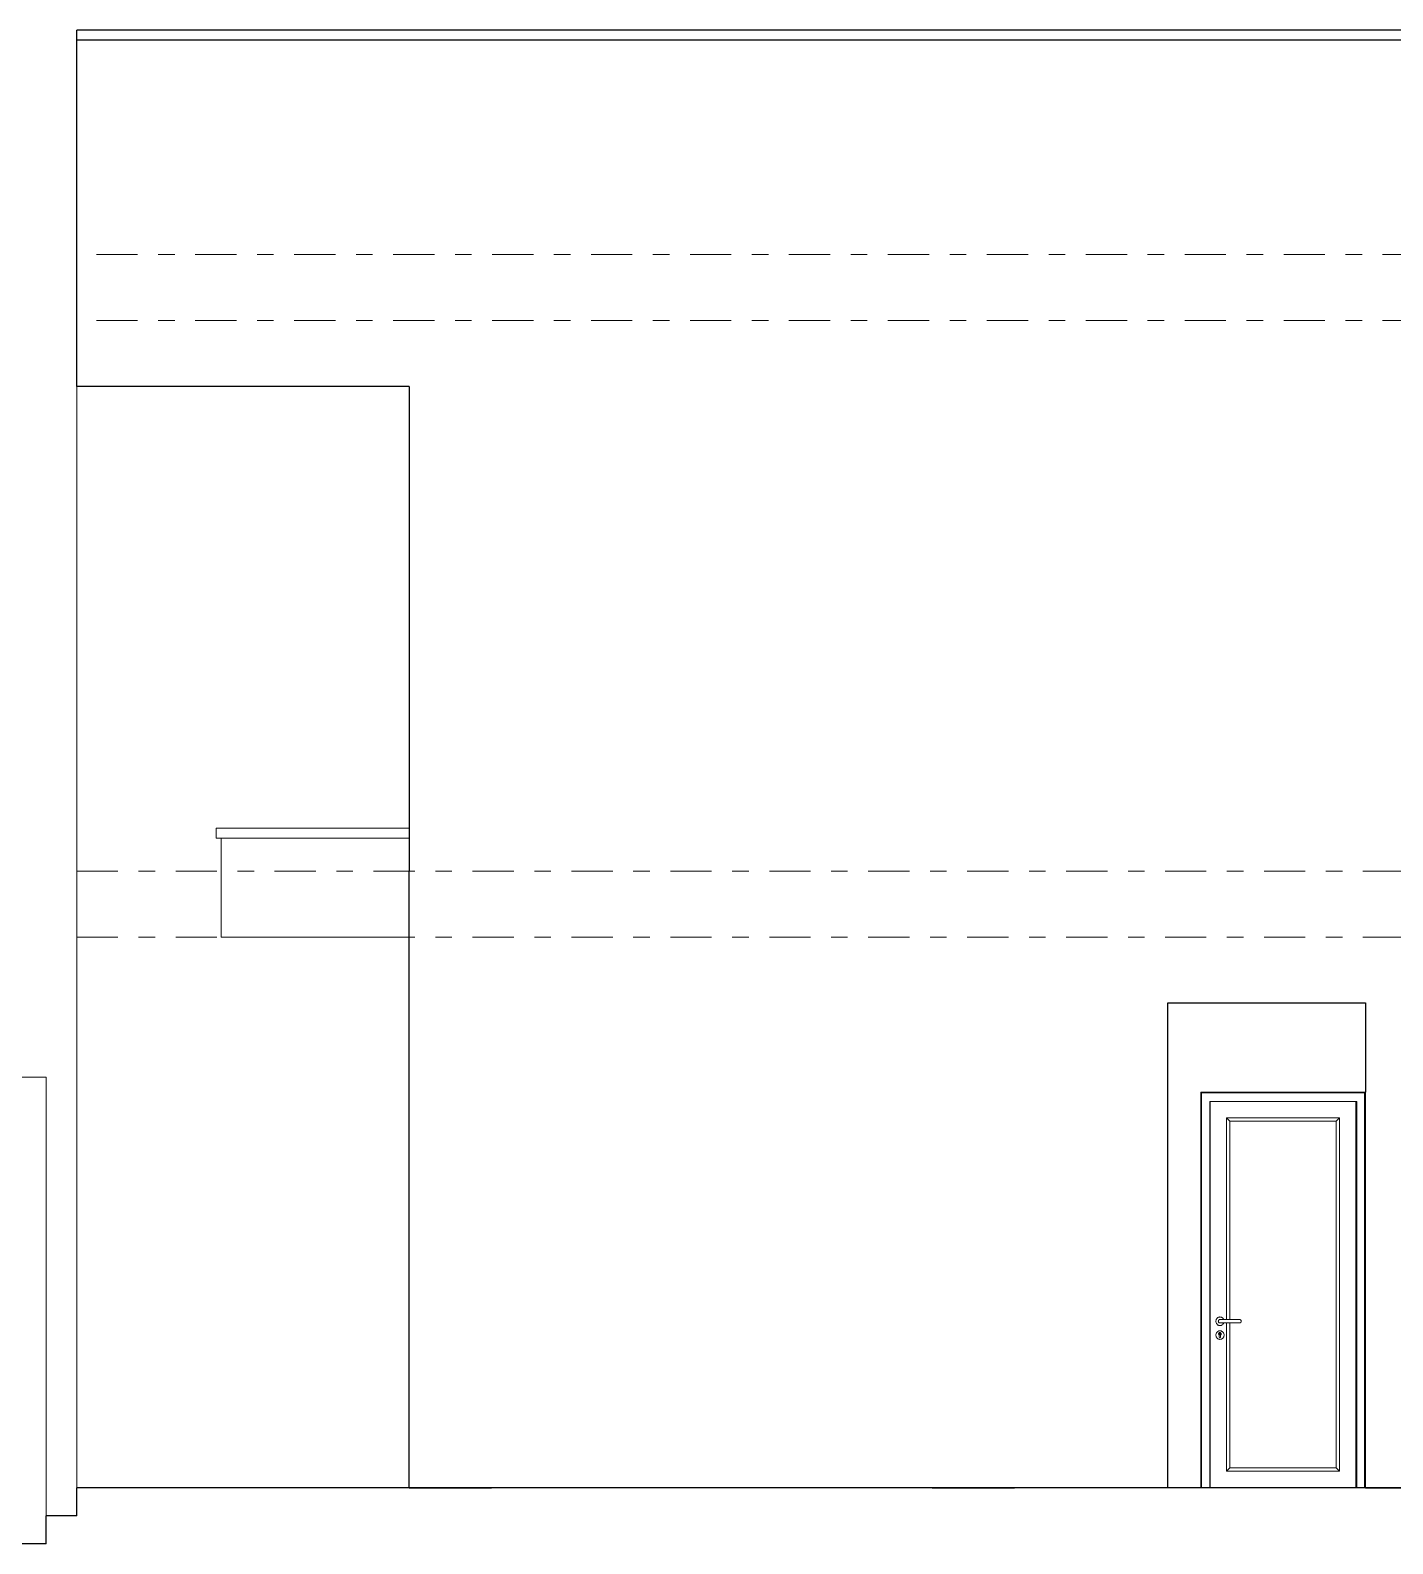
# Model space of a CAD drawing. Header units: metres. Extents: x 294 to 1101, y -498 to -355.
# Drawn here: x 551.52 to 559.78, y -486.84 to -477.66 of the extents above; entities that cross this region are included whole.
import ezdxf

# ---------------------------------------------------------------- set-up
doc = ezdxf.new("R2010")
doc.units = ezdxf.units.M
doc.linetypes.add('DASHDOT2', pattern=[0.5, 0.25, -0.125, 0, -0.125])
doc.layers.add('19-JARDINERIA', color=80, linetype='Continuous', lineweight=0)
doc.layers.add('roof', color=16, linetype='DASHDOT2', lineweight=18)

msp = doc.modelspace()

# ---------------------------------------------------------------- linework, layer by layer
for p, q in [((551.8041, -477.7247), (551.8041, -477.6647)), ((561.1006, -477.6647), (551.8041, -477.6647)), ((561.2257, -477.7247), (551.8041, -477.7247)), ((551.8041, -478.8247), (551.8041, -477.7247)), ((551.8041, -479.0247), (551.8041, -478.8247)), ((551.8041, -479.4247), (551.8041, -479.0247)), ((551.8041, -479.8247), (551.8041, -479.4247)), ((553.8202, -479.8247), (551.8041, -479.8247)), ((553.8202, -479.8247), (553.8202, -482.5047)), ((553.8202, -482.5047), (553.8202, -482.5647)), ((553.8202, -482.5647), (553.8202, -482.7647)), ((553.8202, -483.1636), (553.8202, -482.7647)), ((553.8202, -483.1636), (553.8202, -483.1647)), ((553.8202, -486.3047), (553.8202, -483.1647)), ((558.4202, -486.5047), (558.4202, -483.5647)), ((558.4202, -483.5647), (558.6202, -483.5647)), ((558.6202, -483.5647), (559.6202, -483.5647)), ((559.6202, -483.5647), (559.6202, -484.1047)), ((559.6154, -486.5047), (559.6154, -484.1099)), ((559.6202, -486.5047), (559.6202, -484.1047)), ((553.8202, -486.5047), (553.8202, -486.3047)), ((553.8202, -486.5047), (551.8041, -486.5047)), ((551.8041, -486.6747), (551.8041, -486.5047)), ((553.8202, -486.5047), (551.8041, -486.5047)), ((553.8202, -486.5047), (554.3202, -486.5047)), ((554.8202, -486.5047), (553.8202, -486.5047)), ((556.9913, -486.5047), (554.3202, -486.5047)), ((558.4202, -486.5047), (554.8202, -486.5047)), ((556.9913, -486.5047), (557.4913, -486.5047)), ((558.4202, -486.5047), (557.4913, -486.5047)), ((558.6202, -486.5047), (558.4202, -486.5047)), ((559.6202, -486.5047), (558.4202, -486.5047)), ((558.6251, -486.5047), (558.6202, -486.5047)), ((558.6702, -486.5047), (558.6202, -486.5047)), ((558.6251, -486.5047), (558.6202, -486.5047)), ((558.6747, -486.5047), (558.6251, -486.5047)), ((558.6772, -486.5047), (558.6747, -486.5047)), ((559.5607, -486.5047), (558.6772, -486.5047)), ((559.0404, -486.5047), (558.9519, -486.5047)), ((558.993, -486.5047), (558.9928, -486.5047)), ((558.9935, -486.5047), (558.993, -486.5047)), ((558.9943, -486.5047), (558.9935, -486.5047)), ((558.9955, -486.5047), (558.9943, -486.5047)), ((558.997, -486.5047), (558.9955, -486.5047)), ((558.9989, -486.5047), (558.997, -486.5047)), ((559.0011, -486.5047), (558.9989, -486.5047)), ((559.0035, -486.5047), (559.0011, -486.5047)), ((559.0063, -486.5047), (559.0035, -486.5047)), ((559.0093, -486.5047), (559.0063, -486.5047)), ((559.0127, -486.5047), (559.0093, -486.5047)), ((559.0163, -486.5047), (559.0127, -486.5047)), ((559.0201, -486.5047), (559.0163, -486.5047)), ((559.0241, -486.5047), (559.0201, -486.5047)), ((559.0284, -486.5047), (559.0241, -486.5047)), ((559.0328, -486.5047), (559.0284, -486.5047)), ((559.0375, -486.5047), (559.0328, -486.5047)), ((559.0422, -486.5047), (559.0375, -486.5047)), ((559.0407, -486.5047), (559.0404, -486.5047)), ((559.0404, -486.5047), (559.0404, -486.5047)), ((559.041, -486.5047), (559.0407, -486.5047)), ((559.0415, -486.5047), (559.041, -486.5047)), ((559.0421, -486.5047), (559.0415, -486.5047)), ((559.0428, -486.5047), (559.0421, -486.5047)), ((559.0471, -486.5047), (559.0422, -486.5047)), ((559.0437, -486.5047), (559.0428, -486.5047)), ((559.0447, -486.5047), (559.0437, -486.5047)), ((559.0459, -486.5047), (559.0447, -486.5047)), ((559.0471, -486.5047), (559.0459, -486.5047)), ((559.0484, -486.5047), (559.0471, -486.5047)), ((559.0522, -486.5047), (559.0471, -486.5047)), ((559.0499, -486.5047), (559.0484, -486.5047)), ((559.0514, -486.5047), (559.0499, -486.5047)), ((559.0531, -486.5047), (559.0514, -486.5047)), ((559.0573, -486.5047), (559.0522, -486.5047)), ((559.0548, -486.5047), (559.0531, -486.5047)), ((559.0566, -486.5047), (559.0548, -486.5047)), ((559.0585, -486.5047), (559.0566, -486.5047)), ((559.0624, -486.5047), (559.0573, -486.5047)), ((559.0604, -486.5047), (559.0585, -486.5047)), ((559.0624, -486.5047), (559.0604, -486.5047)), ((559.0645, -486.5047), (559.0624, -486.5047)), ((559.0676, -486.5047), (559.0624, -486.5047)), ((559.0665, -486.5047), (559.0645, -486.5047)), ((559.0686, -486.5047), (559.0665, -486.5047)), ((559.0729, -486.5047), (559.0676, -486.5047)), ((559.0707, -486.5047), (559.0686, -486.5047)), ((559.0729, -486.5047), (559.0707, -486.5047)), ((559.075, -486.5047), (559.0729, -486.5047)), ((559.0781, -486.5047), (559.0729, -486.5047)), ((559.0771, -486.5047), (559.075, -486.5047)), ((559.0792, -486.5047), (559.0771, -486.5047)), ((559.0833, -486.5047), (559.0781, -486.5047)), ((559.0813, -486.5047), (559.0792, -486.5047)), ((559.0833, -486.5047), (559.0813, -486.5047)), ((559.0853, -486.5047), (559.0833, -486.5047)), ((559.0885, -486.5047), (559.0833, -486.5047)), ((559.0873, -486.5047), (559.0853, -486.5047)), ((559.0891, -486.5047), (559.0873, -486.5047)), ((559.0936, -486.5047), (559.0885, -486.5047)), ((559.0909, -486.5047), (559.0891, -486.5047)), ((559.0927, -486.5047), (559.0909, -486.5047)), ((559.0943, -486.5047), (559.0927, -486.5047)), ((559.0986, -486.5047), (559.0936, -486.5047)), ((559.0959, -486.5047), (559.0943, -486.5047)), ((559.0973, -486.5047), (559.0959, -486.5047)), ((559.0987, -486.5047), (559.0973, -486.5047)), ((559.1035, -486.5047), (559.0986, -486.5047)), ((559.0999, -486.5047), (559.0987, -486.5047)), ((559.101, -486.5047), (559.0999, -486.5047)), ((559.102, -486.5047), (559.101, -486.5047)), ((559.1029, -486.5047), (559.102, -486.5047)), ((559.1037, -486.5047), (559.1029, -486.5047)), ((559.1083, -486.5047), (559.1035, -486.5047)), ((559.1043, -486.5047), (559.1037, -486.5047)), ((559.1048, -486.5047), (559.1043, -486.5047)), ((559.1051, -486.5047), (559.1048, -486.5047)), ((559.1053, -486.5047), (559.1051, -486.5047)), ((559.1054, -486.5047), (559.1053, -486.5047)), ((559.1938, -486.5047), (559.1054, -486.5047)), ((559.1129, -486.5047), (559.1083, -486.5047)), ((559.1174, -486.5047), (559.1129, -486.5047)), ((559.1216, -486.5047), (559.1174, -486.5047)), ((559.1257, -486.5047), (559.1216, -486.5047)), ((559.1295, -486.5047), (559.1257, -486.5047)), ((559.1331, -486.5047), (559.1295, -486.5047)), ((559.1364, -486.5047), (559.1331, -486.5047)), ((559.1395, -486.5047), (559.1364, -486.5047)), ((559.1422, -486.5047), (559.1395, -486.5047)), ((559.1447, -486.5047), (559.1422, -486.5047)), ((559.1469, -486.5047), (559.1447, -486.5047)), ((559.1487, -486.5047), (559.1469, -486.5047)), ((559.1502, -486.5047), (559.1487, -486.5047)), ((559.1514, -486.5047), (559.1502, -486.5047)), ((559.1523, -486.5047), (559.1514, -486.5047)), ((559.1528, -486.5047), (559.1523, -486.5047)), ((559.153, -486.5047), (559.1528, -486.5047)), ((559.5608, -486.5047), (559.5607, -486.5047)), ((559.5608, -486.5047), (559.5607, -486.5047)), ((559.5608, -486.5047), (559.5607, -486.5047)), ((559.5608, -486.5047), (559.5607, -486.5047)), ((559.5608, -486.5047), (559.5607, -486.5047)), ((559.5608, -486.5047), (559.5607, -486.5047)), ((559.5608, -486.5047), (559.5607, -486.5047)), ((559.5608, -486.5047), (559.5607, -486.5047)), ((559.5608, -486.5047), (559.5607, -486.5047)), ((559.5608, -486.5047), (559.5607, -486.5047)), ((559.5608, -486.5047), (559.5607, -486.5047)), ((559.5658, -486.5047), (559.5608, -486.5047)), ((559.6154, -486.5047), (559.5658, -486.5047)), ((559.6202, -486.5047), (559.6154, -486.5047)), ((561.1006, -486.5047), (559.6202, -486.5047)), ((559.6202, -486.5047), (560.4537, -486.5047)), ((551.8041, -486.6747), (551.6178, -486.6747)), ((551.6178, -486.8447), (551.6178, -486.6747)), ((551.6178, -486.8447), (551.4246, -486.8447))]:
    msp.add_line(p, q)
at = {"layer": '19-JARDINERIA', "color": 251}
for p, q in [((551.8041, -482.7647), (551.8041, -479.8247)), ((552.6802, -482.5047), (552.6502, -482.5047)), ((552.6502, -482.5647), (552.6502, -482.5047)), ((552.6802, -482.5647), (552.6502, -482.5647)), ((553.8202, -482.5047), (552.6802, -482.5047)), ((552.6802, -482.7647), (552.6802, -482.5647)), ((553.8202, -482.5647), (552.6802, -482.5647)), ((551.8041, -482.7647), (551.8041, -482.7747)), ((551.8041, -482.7747), (551.8041, -483.1547)), ((552.6802, -482.7647), (552.6802, -482.7747)), ((552.6802, -482.7747), (552.6802, -483.1547)), ((551.8041, -483.1647), (551.804, -483.1647)), ((551.8041, -483.1547), (551.8041, -483.1647)), ((551.8041, -486.3047), (551.8041, -483.1647)), ((552.6802, -483.1547), (552.6802, -483.1647)), ((552.6802, -483.1647), (553.8202, -483.1647)), ((551.6178, -484.0147), (551.4246, -484.0147)), ((551.6178, -486.6747), (551.6178, -484.0147)), ((558.6202, -484.1047), (559.6202, -484.1047)), ((558.6202, -486.5047), (558.6202, -484.1047)), ((559.6154, -484.1099), (558.6251, -484.1099)), ((558.6251, -486.5047), (558.6251, -484.1099)), ((558.6747, -484.1622), (558.6772, -484.1622)), ((558.6747, -486.5047), (558.6747, -484.1622)), ((558.6772, -486.5047), (558.6772, -484.1622)), ((558.6772, -484.1622), (559.5607, -484.1622)), ((559.5607, -484.1622), (559.5658, -484.1622)), ((559.5607, -484.1674), (559.5607, -484.1622)), ((559.5607, -484.1674), (559.5608, -484.1674)), ((559.5607, -486.5047), (559.5607, -484.1674)), ((559.5608, -486.5047), (559.5608, -484.1674)), ((559.5658, -486.5047), (559.5658, -484.1622)), ((559.4607, -484.2622), (558.7772, -484.2622)), ((558.7772, -484.2622), (558.7772, -485.4849)), ((558.7972, -484.2822), (558.7772, -484.2622)), ((559.4407, -484.2822), (558.7972, -484.2822)), ((558.7972, -484.2822), (558.7972, -485.4849)), ((559.4607, -484.2622), (559.4407, -484.2822)), ((559.4407, -486.3847), (559.4407, -484.2822)), ((559.4607, -486.4047), (559.4607, -484.2622)), ((558.7121, -485.492), (558.7119, -485.4954)), ((558.7119, -485.4954), (558.7121, -485.4988)), ((558.7128, -485.4886), (558.7121, -485.492)), ((558.7121, -485.4988), (558.7128, -485.5021)), ((558.7138, -485.4854), (558.7128, -485.4886)), ((558.7128, -485.5021), (558.7138, -485.5054)), ((558.7153, -485.4823), (558.7138, -485.4854)), ((558.7138, -485.5054), (558.7153, -485.5084)), ((558.7171, -485.4795), (558.7153, -485.4823)), ((558.7153, -485.5084), (558.7171, -485.5113)), ((558.7192, -485.4769), (558.7171, -485.4795)), ((558.7171, -485.5113), (558.7192, -485.5139)), ((558.7216, -485.4746), (558.7192, -485.4769)), ((558.7192, -485.5139), (558.7216, -485.5161)), ((558.7243, -485.4727), (558.7216, -485.4746)), ((558.7216, -485.5161), (558.7243, -485.518)), ((558.7272, -485.4712), (558.7243, -485.4727)), ((558.7243, -485.518), (558.7272, -485.5195)), ((558.7269, -485.494), (558.7268, -485.4954)), ((558.7268, -485.4954), (558.7269, -485.4967)), ((558.7272, -485.4927), (558.7269, -485.494)), ((558.7269, -485.4967), (558.7272, -485.4981)), ((558.7303, -485.4701), (558.7272, -485.4712)), ((558.7276, -485.4914), (558.7272, -485.4927)), ((558.7272, -485.4981), (558.7276, -485.4994)), ((558.7272, -485.5195), (558.7303, -485.5206)), ((558.7281, -485.4902), (558.7276, -485.4914)), ((558.7276, -485.4994), (558.7281, -485.5006)), ((558.7289, -485.489), (558.7281, -485.4902)), ((558.7281, -485.5006), (558.7289, -485.5017)), ((558.7297, -485.488), (558.7289, -485.489)), ((558.7289, -485.5017), (558.7297, -485.5028)), ((558.7307, -485.4871), (558.7297, -485.488)), ((558.7297, -485.5028), (558.7307, -485.5037)), ((558.7335, -485.4695), (558.7303, -485.4701)), ((558.7303, -485.5206), (558.7335, -485.5213)), ((558.7318, -485.4863), (558.7307, -485.4871)), ((558.7307, -485.5037), (558.7318, -485.5044)), ((558.7329, -485.4857), (558.7318, -485.4863)), ((558.7318, -485.5044), (558.7329, -485.505)), ((558.7342, -485.4853), (558.7329, -485.4857)), ((558.7329, -485.505), (558.7342, -485.5055)), ((558.7367, -485.4692), (558.7335, -485.4695)), ((558.7335, -485.5213), (558.7367, -485.5215)), ((558.7354, -485.485), (558.7342, -485.4853)), ((558.7342, -485.5055), (558.7354, -485.5057)), ((558.7367, -485.4849), (558.7354, -485.485)), ((558.7354, -485.5057), (558.7367, -485.5058)), ((558.74, -485.4695), (558.7367, -485.4692)), ((558.7367, -485.4849), (558.7594, -485.4849)), ((558.7594, -485.5058), (558.7367, -485.5058)), ((558.7367, -485.5215), (558.74, -485.5213)), ((558.7432, -485.4701), (558.74, -485.4695)), ((558.74, -485.5213), (558.7432, -485.5206)), ((558.7462, -485.4712), (558.7432, -485.4701)), ((558.7432, -485.5206), (558.7462, -485.5195)), ((558.7491, -485.4727), (558.7462, -485.4712)), ((558.7462, -485.5195), (558.7491, -485.518)), ((558.7518, -485.4746), (558.7491, -485.4727)), ((558.7491, -485.518), (558.7518, -485.5161)), ((558.7543, -485.4769), (558.7518, -485.4746)), ((558.7518, -485.5161), (558.7543, -485.5139)), ((558.7564, -485.4795), (558.7543, -485.4769)), ((558.7543, -485.5139), (558.7564, -485.5113)), ((558.7582, -485.4823), (558.7564, -485.4795)), ((558.7564, -485.5113), (558.7582, -485.5084)), ((558.7594, -485.4849), (558.7582, -485.4823)), ((558.7582, -485.5084), (558.7594, -485.5058)), ((558.7594, -485.4849), (558.7772, -485.4849)), ((558.7772, -485.5058), (558.7594, -485.5058)), ((558.7772, -485.4849), (558.7972, -485.4849)), ((558.7772, -485.5058), (558.7772, -486.4047)), ((558.7972, -485.5058), (558.7772, -485.5058)), ((558.7972, -485.4849), (558.856, -485.4849)), ((558.7972, -485.5058), (558.7972, -486.3847)), ((558.856, -485.5058), (558.7972, -485.5058)), ((558.8573, -485.485), (558.856, -485.4849)), ((558.856, -485.5058), (558.8573, -485.5057)), ((558.8585, -485.4853), (558.8573, -485.485)), ((558.8573, -485.5057), (558.8585, -485.5055)), ((558.8598, -485.4857), (558.8585, -485.4853)), ((558.8585, -485.5055), (558.8598, -485.505)), ((558.8609, -485.4863), (558.8598, -485.4857)), ((558.8598, -485.505), (558.8609, -485.5044)), ((558.862, -485.4871), (558.8609, -485.4863)), ((558.8609, -485.5044), (558.862, -485.5037)), ((558.863, -485.488), (558.862, -485.4871)), ((558.862, -485.5037), (558.863, -485.5028)), ((558.8638, -485.489), (558.863, -485.488)), ((558.863, -485.5028), (558.8638, -485.5017)), ((558.8646, -485.4902), (558.8638, -485.489)), ((558.8638, -485.5017), (558.8646, -485.5006)), ((558.8651, -485.4914), (558.8646, -485.4902)), ((558.8646, -485.5006), (558.8651, -485.4994)), ((558.8656, -485.4927), (558.8651, -485.4914)), ((558.8651, -485.4994), (558.8656, -485.4981)), ((558.8658, -485.494), (558.8656, -485.4927)), ((558.8656, -485.4981), (558.8658, -485.4967)), ((558.8659, -485.4954), (558.8658, -485.494)), ((558.8658, -485.4967), (558.8659, -485.4954)), ((558.7121, -485.5756), (558.7119, -485.579)), ((558.7119, -485.579), (558.7121, -485.5824)), ((558.7128, -485.5723), (558.7121, -485.5756)), ((558.7121, -485.5824), (558.7128, -485.5858)), ((558.7138, -485.569), (558.7128, -485.5723)), ((558.7128, -485.5858), (558.7138, -485.589)), ((558.7153, -485.5659), (558.7138, -485.569)), ((558.7138, -485.589), (558.7153, -485.5921)), ((558.7171, -485.5631), (558.7153, -485.5659)), ((558.7153, -485.5921), (558.7171, -485.5949)), ((558.7192, -485.5605), (558.7171, -485.5631)), ((558.7171, -485.5949), (558.7192, -485.5975)), ((558.7216, -485.5583), (558.7192, -485.5605)), ((558.7192, -485.5975), (558.7216, -485.5998)), ((558.7243, -485.5564), (558.7216, -485.5583)), ((558.7216, -485.5998), (558.7243, -485.6017)), ((558.7272, -485.5549), (558.7243, -485.5564)), ((558.7243, -485.6017), (558.7272, -485.6032)), ((558.7303, -485.5538), (558.7272, -485.5549)), ((558.7272, -485.6032), (558.7303, -485.6043)), ((558.7288, -485.5717), (558.7289, -485.5706)), ((558.7289, -485.5728), (558.7288, -485.5717)), ((558.7289, -485.5706), (558.7291, -485.5695)), ((558.7291, -485.5739), (558.7289, -485.5728)), ((558.7291, -485.5695), (558.7294, -485.5685)), ((558.7294, -485.5749), (558.7291, -485.5739)), ((558.7294, -485.5685), (558.7299, -485.5675)), ((558.7299, -485.5759), (558.7294, -485.5749)), ((558.7299, -485.5675), (558.7304, -485.5666)), ((558.7304, -485.5768), (558.7299, -485.5759)), ((558.7335, -485.5531), (558.7303, -485.5538)), ((558.7303, -485.6043), (558.7335, -485.6049)), ((558.7304, -485.5666), (558.7311, -485.5658)), ((558.7311, -485.5776), (558.7304, -485.5768)), ((558.7309, -485.5707), (558.7308, -485.5709)), ((558.7308, -485.5709), (558.7308, -485.5717)), ((558.7308, -485.5717), (558.7308, -485.5725)), ((558.7308, -485.5725), (558.7309, -485.5727)), ((558.731, -485.5701), (558.7309, -485.5707)), ((558.7309, -485.5707), (558.7328, -485.5707)), ((558.7309, -485.5727), (558.731, -485.5733)), ((558.7309, -485.5727), (558.7328, -485.5727)), ((558.7312, -485.5693), (558.731, -485.5701)), ((558.731, -485.5733), (558.7312, -485.5741)), ((558.7311, -485.5658), (558.7319, -485.5651)), ((558.7319, -485.5783), (558.7311, -485.5776)), ((558.7316, -485.5686), (558.7312, -485.5693)), ((558.7312, -485.5741), (558.7316, -485.5748)), ((558.732, -485.5679), (558.7316, -485.5686)), ((558.7316, -485.5748), (558.732, -485.5755)), ((558.7319, -485.5651), (558.7328, -485.5645)), ((558.7328, -485.5789), (558.7319, -485.5783)), ((558.7325, -485.5673), (558.732, -485.5679)), ((558.732, -485.5755), (558.7325, -485.5761)), ((558.7331, -485.5667), (558.7325, -485.5673)), ((558.7325, -485.5761), (558.7331, -485.5767)), ((558.7328, -485.5645), (558.7337, -485.564)), ((558.7328, -485.5707), (558.7328, -485.5727)), ((558.7407, -485.5707), (558.7328, -485.5707)), ((558.7328, -485.5727), (558.7407, -485.5727)), ((558.7328, -485.5905), (558.7328, -485.5789)), ((558.7328, -485.5911), (558.7328, -485.5905)), ((558.7329, -485.5916), (558.7328, -485.5911)), ((558.7331, -485.5921), (558.7329, -485.5916)), ((558.7338, -485.5663), (558.7331, -485.5667)), ((558.7331, -485.5767), (558.7338, -485.5771)), ((558.7333, -485.5926), (558.7331, -485.5921)), ((558.7336, -485.5931), (558.7333, -485.5926)), ((558.7367, -485.5529), (558.7335, -485.5531)), ((558.7335, -485.6049), (558.7367, -485.6052)), ((558.7339, -485.5935), (558.7336, -485.5931)), ((558.7337, -485.564), (558.7347, -485.5636)), ((558.7345, -485.5659), (558.7338, -485.5663)), ((558.7338, -485.5771), (558.7345, -485.5775)), ((558.7343, -485.5938), (558.7339, -485.5935)), ((558.7348, -485.5941), (558.7343, -485.5938)), ((558.7352, -485.5656), (558.7345, -485.5659)), ((558.7345, -485.5775), (558.7352, -485.5778)), ((558.7347, -485.5636), (558.7357, -485.5634)), ((558.7352, -485.5944), (558.7348, -485.5941)), ((558.736, -485.5655), (558.7352, -485.5656)), ((558.7352, -485.5778), (558.736, -485.5779)), ((558.7357, -485.5946), (558.7352, -485.5944)), ((558.7357, -485.5634), (558.7367, -485.5633)), ((558.7362, -485.5947), (558.7357, -485.5946)), ((558.7367, -485.5654), (558.736, -485.5655)), ((558.736, -485.5779), (558.7367, -485.578)), ((558.7367, -485.5947), (558.7362, -485.5947)), ((558.74, -485.5531), (558.7367, -485.5529)), ((558.7367, -485.5633), (558.7378, -485.5634)), ((558.7375, -485.5655), (558.7367, -485.5654)), ((558.7367, -485.578), (558.7375, -485.5779)), ((558.7367, -485.5947), (558.7373, -485.5947)), ((558.7367, -485.6052), (558.74, -485.6049)), ((558.7373, -485.5947), (558.7378, -485.5946)), ((558.7383, -485.5656), (558.7375, -485.5655)), ((558.7375, -485.5779), (558.7383, -485.5778)), ((558.7378, -485.5634), (558.7388, -485.5636)), ((558.7378, -485.5946), (558.7383, -485.5944)), ((558.739, -485.5659), (558.7383, -485.5656)), ((558.7383, -485.5778), (558.739, -485.5775)), ((558.7383, -485.5944), (558.7387, -485.5941)), ((558.7387, -485.5941), (558.7392, -485.5938)), ((558.7388, -485.5636), (558.7398, -485.564)), ((558.7397, -485.5663), (558.739, -485.5659)), ((558.739, -485.5775), (558.7397, -485.5771)), ((558.7392, -485.5938), (558.7395, -485.5935)), ((558.7395, -485.5935), (558.7399, -485.5931)), ((558.7404, -485.5667), (558.7397, -485.5663)), ((558.7397, -485.5771), (558.7404, -485.5767)), ((558.7398, -485.564), (558.7407, -485.5645)), ((558.7399, -485.5931), (558.7402, -485.5926)), ((558.7432, -485.5538), (558.74, -485.5531)), ((558.74, -485.6049), (558.7432, -485.6043)), ((558.7402, -485.5926), (558.7404, -485.5921)), ((558.7409, -485.5673), (558.7404, -485.5667)), ((558.7404, -485.5767), (558.7409, -485.5761)), ((558.7404, -485.5921), (558.7406, -485.5916)), ((558.7406, -485.5916), (558.7407, -485.5911)), ((558.7407, -485.5645), (558.7416, -485.5651)), ((558.7407, -485.5707), (558.7426, -485.5707)), ((558.7407, -485.5707), (558.7407, -485.5727)), ((558.7407, -485.5727), (558.7426, -485.5727)), ((558.7416, -485.5783), (558.7407, -485.5789)), ((558.7407, -485.5905), (558.7407, -485.5789)), ((558.7407, -485.5911), (558.7407, -485.5905)), ((558.7415, -485.5679), (558.7409, -485.5673)), ((558.7409, -485.5761), (558.7415, -485.5755)), ((558.7419, -485.5686), (558.7415, -485.5679)), ((558.7415, -485.5755), (558.7419, -485.5748)), ((558.7416, -485.5651), (558.7424, -485.5658)), ((558.7424, -485.5776), (558.7416, -485.5783)), ((558.7422, -485.5693), (558.7419, -485.5686)), ((558.7419, -485.5748), (558.7422, -485.5741)), ((558.7425, -485.5701), (558.7422, -485.5693)), ((558.7422, -485.5741), (558.7425, -485.5733)), ((558.7424, -485.5658), (558.743, -485.5666)), ((558.743, -485.5768), (558.7424, -485.5776)), ((558.7426, -485.5707), (558.7425, -485.5701)), ((558.7425, -485.5733), (558.7426, -485.5727)), ((558.7426, -485.5709), (558.7426, -485.5707)), ((558.7427, -485.5717), (558.7426, -485.5709)), ((558.7426, -485.5725), (558.7427, -485.5717)), ((558.7426, -485.5727), (558.7426, -485.5725)), ((558.743, -485.5666), (558.7436, -485.5675)), ((558.7436, -485.5759), (558.743, -485.5768)), ((558.7462, -485.5549), (558.7432, -485.5538)), ((558.7432, -485.6043), (558.7462, -485.6032)), ((558.7436, -485.5675), (558.7441, -485.5685)), ((558.7441, -485.5749), (558.7436, -485.5759)), ((558.7441, -485.5685), (558.7444, -485.5695)), ((558.7444, -485.5739), (558.7441, -485.5749)), ((558.7444, -485.5695), (558.7446, -485.5706)), ((558.7446, -485.5728), (558.7444, -485.5739)), ((558.7446, -485.5706), (558.7447, -485.5717)), ((558.7447, -485.5717), (558.7446, -485.5728)), ((558.7491, -485.5564), (558.7462, -485.5549)), ((558.7462, -485.6032), (558.7491, -485.6017)), ((558.7518, -485.5583), (558.7491, -485.5564)), ((558.7491, -485.6017), (558.7518, -485.5998)), ((558.7543, -485.5605), (558.7518, -485.5583)), ((558.7518, -485.5998), (558.7543, -485.5975)), ((558.7564, -485.5631), (558.7543, -485.5605)), ((558.7543, -485.5975), (558.7564, -485.5949)), ((558.7582, -485.5659), (558.7564, -485.5631)), ((558.7564, -485.5949), (558.7582, -485.5921)), ((558.7597, -485.569), (558.7582, -485.5659)), ((558.7582, -485.5921), (558.7597, -485.589)), ((558.7607, -485.5723), (558.7597, -485.569)), ((558.7597, -485.589), (558.7607, -485.5858)), ((558.7613, -485.5756), (558.7607, -485.5723)), ((558.7607, -485.5858), (558.7613, -485.5824)), ((558.7615, -485.579), (558.7613, -485.5756)), ((558.7613, -485.5824), (558.7615, -485.579)), ((551.8041, -486.5047), (551.8041, -486.3047)), ((558.7772, -486.4047), (558.7972, -486.3847)), ((558.7772, -486.4047), (559.4607, -486.4047)), ((558.7972, -486.3847), (559.4407, -486.3847)), ((559.4607, -486.4047), (559.4407, -486.3847))]:
    msp.add_line(p, q, dxfattribs=at)
at = {"layer": 'roof'}
for p, q in [((575.5732, -479.0247), (551.8041, -479.0247)), ((575.5732, -479.4247), (551.8041, -479.4247)), ((551.8041, -482.7647), (577.253, -482.7647)), ((551.8041, -483.1647), (577.253, -483.1647))]:
    msp.add_line(p, q, dxfattribs=at)

doc.saveas('drawing.dxf')
